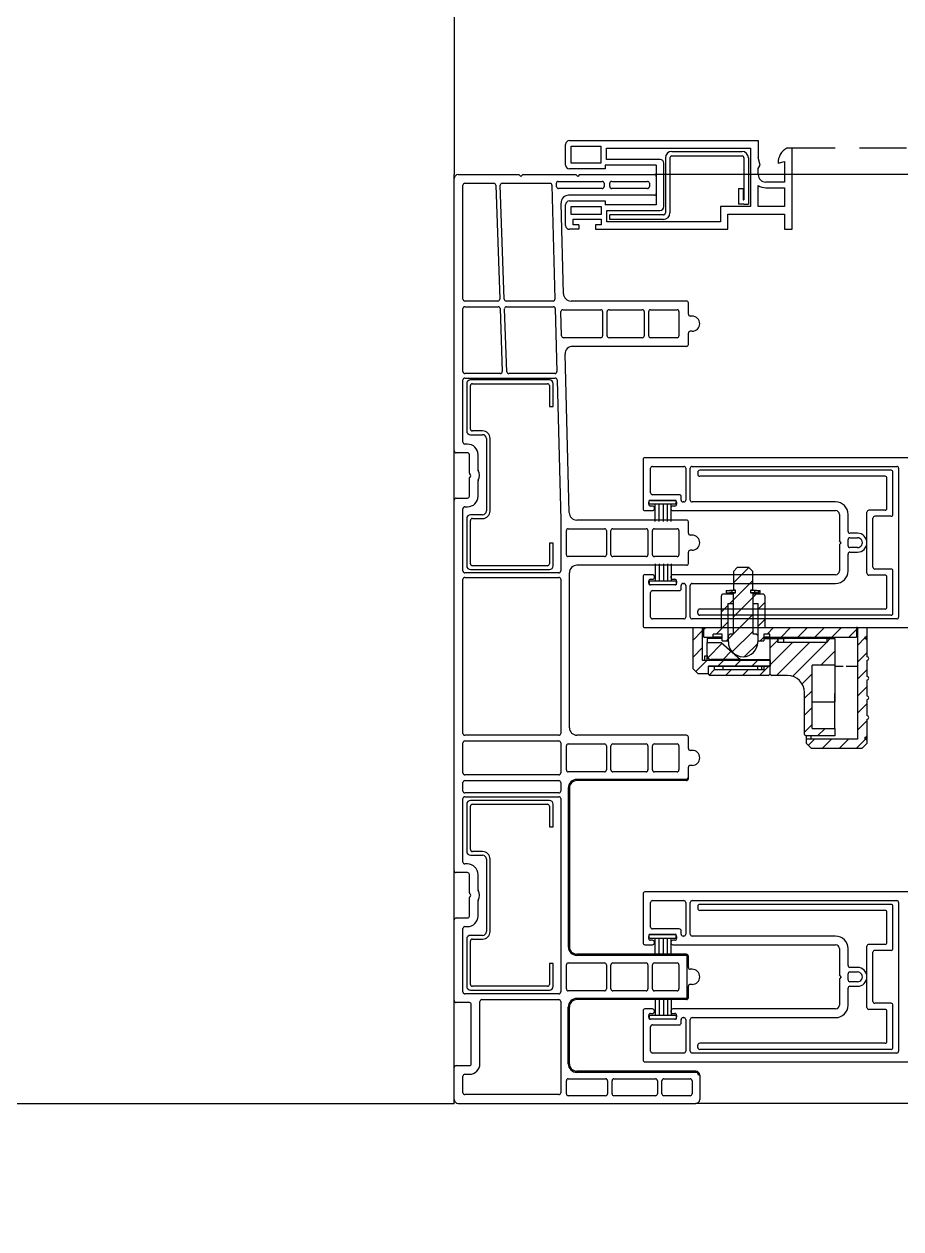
# Model space of a CAD drawing. Header units: millimetres. Extents: x 13515 to 183937, y -33900 to -660.
# Drawn here: x 118614.427 to 118618.062, y -19363.059 to -19358.065 of the extents above; entities that cross this region are included whole.
import ezdxf

# ---------------------------------------------------------------- set-up
doc = ezdxf.new("R2010")
doc.units = ezdxf.units.MM
doc.header["$LTSCALE"] = 100
doc.header["$MEASUREMENT"] = 0
doc.linetypes.add('HIDDEN2', pattern=[0.1875, 0.125, -0.0625])
doc.layers.get('0').update_dxf_attribs({"linetype": 'CONTINUOUS'})
for name, color, linetype in [('ELE9', 9, 'CONTINUOUS'), ('WIN', 4, 'CONTINUOUS'), ('WIN-G', 252, 'CONTINUOUS'), ('WIN2', 5, 'CONTINUOUS')]:
    doc.layers.add(name, color=color, linetype=linetype)

# ---------------------------------------------------------------- blocks, each defined once
blk = doc.blocks.new('A$C72B425C6')
at = {"layer": 'WIN-G'}
for p, q in [((250.92, 742.38), (250.92, 723.78)), ((252.12, 742.38), (252.12, 723.78))]:
    blk.add_line(p, q, dxfattribs=at)
at = {"layer": 'WIN-G', "linetype": 'HIDDEN2'}
blk.add_line((253, 396.85), (253, 710.5), dxfattribs=at)
at = {"layer": 'WIN-G'}
for centre, radius, start, end in [((250.42, 742.38), 1.7, 0, 90), ((250.42, 742.38), 0.5, 0, 90), ((250.42, 723.78), 0.5, 270, 0), ((250.42, 723.78), 1.7, 270, 0)]:
    blk.add_arc(centre, radius, start, end, dxfattribs=at)
at = {"layer": 'WIN2'}
for p, q in [((248.5, 770.5), (254, 770.5)), ((255, 769.5), (255, 719.5)), ((249, 769), (253.5, 769)), ((249, 761.2), (249, 769)), ((253.5, 769), (253.5, 761.2)), ((248.5, 746.5), (248.5, 760)), ((253.5, 761.2), (249, 761.2)), ((250, 759.7), (253, 759.7)), ((250, 745.5), (250, 759.7)), ((253, 759.7), (253, 721.5)), ((247.64, 719.5), (248.5, 719)), ((248.5, 719), (250.5, 719.5)), ((255, 719.5), (250.5, 719.5)), ((249, 714.2), (249.5, 712.5)), ((253, 710.5), (253, 711.9))]:
    blk.add_line(p, q, dxfattribs=at)
for centre, radius, start, end in [((254, 769.5), 1, 0, 90), ((249, 745.5), 1, 270, 0), ((249.24, 709.98), 4.22, 27.0056, 93.1979)]:
    blk.add_arc(centre, radius, start, end, dxfattribs=at)
at = {"ltscale": 1000}
blk.add_wipeout([(246, 0), (246, 800), (0, 800), (0, 0)], dxfattribs=at)
at = {"layer": 'WIN', "ltscale": 1000}
blk.add_line((0, 800), (246, 800), dxfattribs=at)
at = {"layer": 'WIN-G'}
for p, q in [((30, 795.7), (30, 774.8)), ((43.5, 796.7), (31, 796.7)), ((31, 775.3), (31, 795.2)), ((31.5, 795.7), (43, 795.7)), ((43.5, 795.2), (43.5, 792.5)), ((44.5, 792.5), (44.5, 795.7)), ((65.7, 795.7), (65.7, 792.5)), ((79.2, 796.7), (66.7, 796.7)), ((66.7, 792.5), (66.7, 795.2)), ((67.2, 795.7), (78.7, 795.7)), ((79.2, 795.2), (79.2, 775.3)), ((80.2, 774.8), (80.2, 795.7)), ((141.4, 795.7), (141.4, 774.8)), ((154.9, 796.7), (142.4, 796.7)), ((142.4, 775.3), (142.4, 795.2)), ((142.9, 795.7), (154.4, 795.7)), ((154.9, 795.2), (154.9, 792.5)), ((155.9, 792.5), (155.9, 795.7)), ((177.1, 795.7), (177.1, 792.5)), ((190.6, 796.7), (178.1, 796.7)), ((178.1, 792.5), (178.1, 795.2)), ((178.6, 795.7), (190.1, 795.7)), ((190.6, 795.2), (190.6, 775.3)), ((191.6, 774.8), (191.6, 795.7)), ((64.7, 791.5), (45.5, 791.5)), ((176.1, 791.5), (156.9, 791.5)), ((45.5, 790.5), (64.7, 790.5)), ((156.9, 790.5), (176.1, 790.5)), ((31, 773.8), (37, 773.8)), ((37, 774.8), (31.5, 774.8)), ((37, 773.8), (37, 774.8)), ((78.7, 774.8), (73.2, 774.8)), ((73.2, 774.8), (73.2, 773.8)), ((73.2, 773.8), (79.2, 773.8)), ((142.4, 773.8), (148.4, 773.8)), ((148.4, 774.8), (142.9, 774.8)), ((148.4, 773.8), (148.4, 774.8)), ((190.1, 774.8), (184.6, 774.8)), ((184.6, 774.8), (184.6, 773.8)), ((184.6, 773.8), (190.6, 773.8)), ((234.12, 744.58), (234.12, 758.78)), ((234.12, 758.78), (235.32, 758.78)), ((235.32, 744.58), (235.32, 758.78)), ((246, 53), (246, 747)), ((250.42, 744.08), (235.82, 744.08)), ((250.42, 742.88), (235.82, 742.88)), ((0, 64), (0, 736)), ((14.3, 684.3), (14.3, 735)), ((14.8, 735.5), (15.4, 735.5)), ((15.9, 685.9), (15.9, 735)), ((51.1, 685.9), (51.1, 735)), ((52.2, 735.5), (51.6, 735.5)), ((52.7, 684.3), (52.7, 735)), ((129.3, 684.3), (129.3, 735)), ((129.8, 735.5), (130.4, 735.5)), ((130.9, 685.9), (130.9, 735)), ((166.1, 685.9), (166.1, 735)), ((167.2, 735.5), (166.6, 735.5)), ((167.7, 684.3), (167.7, 735)), ((242.32, 724.68), (238.12, 724.68)), ((238.12, 723.28), (238.12, 724.68)), ((242.32, 724.68), (242.32, 723.48)), ((238.12, 723.28), (238.12, 722.08)), ((250.42, 722.08), (238.12, 722.08)), ((239.32, 723.48), (239.32, 723.28)), ((242.32, 723.48), (239.32, 723.48)), ((250.42, 723.28), (239.32, 723.28)), ((24.9, 685.9), (24.9, 690.2)), ((25.4, 690.7), (41.6, 690.7)), ((42.1, 685.9), (42.1, 690.2)), ((139.9, 685.9), (139.9, 690.2)), ((140.4, 690.7), (156.6, 690.7)), ((157.1, 685.9), (157.1, 690.2)), ((26.5, 684.3), (26.5, 688.6)), ((27, 689.1), (40, 689.1)), ((40.5, 684.3), (40.5, 688.6)), ((141.5, 684.3), (141.5, 688.6)), ((142, 689.1), (155, 689.1)), ((155.5, 684.3), (155.5, 688.6)), ((14.8, 683.8), (26, 683.8)), ((16.4, 685.4), (24.4, 685.4)), ((41, 683.8), (52.2, 683.8)), ((42.6, 685.4), (50.6, 685.4)), ((129.8, 683.8), (141, 683.8)), ((131.4, 685.4), (139.4, 685.4)), ((156, 683.8), (167.2, 683.8)), ((157.6, 685.4), (165.6, 685.4))]:
    blk.add_line(p, q, dxfattribs=at)
for centre, radius, start, end in [((31, 795.7), 1, 90, 180), ((31.5, 795.2), 0.5, 90, 180), ((43, 795.2), 0.5, 0, 90), ((43.5, 795.7), 1, 0, 90), ((66.7, 795.7), 1, 90, 180), ((67.2, 795.2), 0.5, 90, 180), ((78.7, 795.2), 0.5, 0, 90), ((79.2, 795.7), 1, 0, 90), ((142.4, 795.7), 1, 90, 180), ((142.9, 795.2), 0.5, 90, 180), ((154.4, 795.2), 0.5, 0, 90), ((154.9, 795.7), 1, 0, 90), ((178.1, 795.7), 1, 90, 180), ((178.6, 795.2), 0.5, 90, 180), ((190.1, 795.2), 0.5, 0, 90), ((190.6, 795.7), 1, 0, 90), ((45.5, 792.5), 2, 180, 270), ((45.5, 792.5), 1, 180, 270), ((64.7, 792.5), 2, 270, 0), ((64.7, 792.5), 1, 270, 0), ((156.9, 792.5), 2, 180, 270), ((156.9, 792.5), 1, 180, 270), ((176.1, 792.5), 2, 270, 0), ((176.1, 792.5), 1, 270, 0), ((31, 774.8), 1, 180, 270), ((31.5, 775.3), 0.5, 180, 270), ((78.7, 775.3), 0.5, 270, 0), ((79.2, 774.8), 1, 270, 0), ((142.4, 774.8), 1, 180, 270), ((142.9, 775.3), 0.5, 180, 270), ((190.1, 775.3), 0.5, 270, 0), ((190.6, 774.8), 1, 270, 0), ((235.82, 744.58), 1.7, 180, 270), ((235.82, 744.58), 0.5, 180, 270), ((14.8, 735), 0.5, 90, 180), ((15.4, 735), 0.5, 0, 90), ((51.6, 735), 0.5, 90, 180), ((52.2, 735), 0.5, 0, 90), ((129.8, 735), 0.5, 90, 180), ((130.4, 735), 0.5, 0, 90), ((166.6, 735), 0.5, 90, 180), ((167.2, 735), 0.5, 0, 90), ((25.4, 690.2), 0.5, 90, 180), ((41.6, 690.2), 0.5, 0, 90), ((140.4, 690.2), 0.5, 90, 180), ((156.6, 690.2), 0.5, 0, 90), ((27, 688.6), 0.5, 90, 180), ((40, 688.6), 0.5, 0, 90), ((142, 688.6), 0.5, 90, 180), ((155, 688.6), 0.5, 0, 90), ((14.8, 684.3), 0.5, 180, 270), ((16.4, 685.9), 0.5, 180, 270), ((24.4, 685.9), 0.5, 270, 0), ((26, 684.3), 0.5, 270, 0), ((41, 684.3), 0.5, 180, 270), ((42.6, 685.9), 0.5, 180, 270), ((50.6, 685.9), 0.5, 270, 0), ((52.2, 684.3), 0.5, 270, 0), ((129.8, 684.3), 0.5, 180, 270), ((131.4, 685.9), 0.5, 180, 270), ((139.4, 685.9), 0.5, 270, 0), ((141, 684.3), 0.5, 270, 0), ((156, 684.3), 0.5, 180, 270), ((157.6, 685.9), 0.5, 180, 270), ((165.6, 685.9), 0.5, 270, 0), ((167.2, 684.3), 0.5, 270, 0)]:
    blk.add_arc(centre, radius, start, end, dxfattribs=at)
at = {"layer": 'WIN2'}
for p, q in [((0, 799), (0, 736)), ((1, 800), (9.5, 800)), ((10, 799.5), (10, 796)), ((26.7, 796), (26.7, 799.5)), ((27.2, 800), (48.6, 800)), ((49.1, 799.5), (49.1, 796.5)), ((61.1, 796.5), (61.1, 799.5)), ((61.6, 800), (159.8, 800)), ((160.3, 799.5), (160.3, 796.5)), ((172.3, 796.5), (172.3, 799.5)), ((172.8, 800), (245, 800)), ((246, 799), (246, 782.86)), ((2.3, 772.3), (2.3, 797.2)), ((2.8, 797.7), (7.2, 797.7)), ((7.7, 797.2), (7.7, 796)), ((10.5, 795.5), (26.2, 795.5)), ((29, 772.3), (29, 797.2)), ((29.5, 797.7), (46.3, 797.7)), ((46.8, 797.2), (46.8, 796.5)), ((49.6, 796), (54.48, 796)), ((54.89, 795.71), (54.69, 795.91)), ((55.31, 795.71), (55.51, 795.91)), ((55.73, 796), (60.6, 796)), ((63.4, 796.5), (63.4, 797.2)), ((63.9, 797.7), (80.7, 797.7)), ((81.2, 797.2), (81.2, 772.3)), ((82.2, 772.3), (82.2, 797.2)), ((82.7, 797.7), (85, 797.7)), ((85.5, 797.2), (85.5, 772.3)), ((87, 772.3), (87, 797.2)), ((87.5, 797.7), (95.5, 797.7)), ((96, 797.2), (96, 772.3)), ((97.5, 772.3), (97.5, 797.2)), ((98, 797.7), (138.8, 797.7)), ((139.3, 797.2), (139.3, 772.3)), ((140.5, 772.3), (140.5, 797.2)), ((141, 797.7), (157.5, 797.7)), ((158, 797.2), (158, 796.5)), ((160.8, 796), (165.68, 796)), ((166.09, 795.71), (165.89, 795.91)), ((166.51, 795.71), (166.71, 795.91)), ((166.93, 796), (171.8, 796)), ((174.6, 796.5), (174.6, 797.2)), ((175.1, 797.7), (191.6, 797.7)), ((192.1, 797.2), (192.1, 773.27)), ((193.3, 787.77), (193.3, 797.2)), ((193.8, 797.7), (210.5, 797.7)), ((211, 797.2), (211, 788.36)), ((212.5, 788.44), (212.5, 797.2)), ((213, 797.7), (243.2, 797.7)), ((243.7, 797.2), (243.7, 789.5)), ((10.5, 793.2), (27, 793.2)), ((27.5, 792.7), (27.5, 772.3)), ((49.6, 793.7), (53.67, 793.7)), ((56.53, 793.7), (60.6, 793.7)), ((160.8, 793.7), (164.87, 793.7)), ((167.73, 793.7), (171.8, 793.7)), ((243.22, 789), (213.02, 787.95)), ((193.3, 773.33), (193.3, 785.57)), ((193.78, 786.07), (210.48, 786.66)), ((210.52, 787.86), (193.82, 787.27)), ((211, 786.16), (211, 773.77)), ((212.5, 773.83), (212.5, 786.24)), ((212.98, 786.74), (243.18, 787.8)), ((243.7, 787.3), (243.7, 774.62)), ((245.5, 782.36), (246, 782.86)), ((246, 781.86), (245.5, 782.36)), ((246, 781.86), (246, 767.8)), ((191.61, 772.77), (154.47, 771.8)), ((210.51, 773.27), (193.81, 772.83)), ((243.21, 774.12), (213.01, 773.33)), ((242.3, 760.8), (242.3, 772.41)), ((242.79, 772.91), (243.69, 772.94)), ((244.2, 772.44), (244.2, 760.8)), ((2, 759.9), (2, 769.8)), ((2.5, 770.3), (6, 770.3)), ((27, 771.8), (2.8, 771.8)), ((6.5, 769.8), (6.5, 759.9)), ((9.5, 769.5), (9.5, 769.5)), ((9.5, 769.5), (9.5, 769.5)), ((10.5, 769.8), (25.5, 769.8)), ((10.5, 769.8), (25.5, 769.8)), ((10.5, 769.5), (25.5, 769.5)), ((80.7, 771.8), (29.5, 771.8)), ((29.8, 760.2), (29.8, 769.8)), ((30.3, 770.3), (36.7, 770.3)), ((37.2, 769.8), (37.2, 760.2)), ((83.5, 769.8), (41.5, 769.8)), ((83.5, 769.8), (41.5, 769.8)), ((83.5, 769.5), (41.5, 769.5)), ((85, 771.8), (82.7, 771.8)), ((95.5, 771.8), (87.5, 771.8)), ((87.8, 760.2), (87.8, 769.8)), ((88.3, 770.3), (94.7, 770.3)), ((95.2, 769.8), (95.2, 760.2)), ((138.8, 771.8), (98, 771.8)), ((99.5, 769.5), (140.5, 769.5)), ((154.47, 771.8), (141, 771.8)), ((144.8, 760.2), (144.8, 769.8)), ((145.3, 770.3), (151.7, 770.3)), ((152.2, 769.8), (152.2, 760.2)), ((156.45, 769.55), (198.45, 770.65)), ((202.8, 761.2), (202.8, 771.08)), ((203.29, 771.58), (209.69, 771.75)), ((210.2, 771.25), (210.2, 761.2)), ((212.5, 738.5), (212.5, 769.07)), ((214.45, 771.07), (238.45, 771.7)), ((231.5, 767), (231.5, 769.5)), ((232.5, 770.5), (238, 770.5)), ((239, 769.5), (239, 760)), ((240.5, 747), (240.5, 769.7)), ((247.5, 760), (247.5, 769.5)), ((8.2, 736), (8.2, 767.5)), ((8.2, 736), (8.2, 767.5)), ((8.5, 736), (8.5, 767.5)), ((27.5, 738.5), (27.5, 767.5)), ((27.8, 738.5), (27.8, 767.5)), ((27.8, 738.5), (27.8, 767.5)), ((39.2, 738.5), (39.2, 767.5)), ((39.2, 738.5), (39.2, 767.5)), ((39.5, 738.5), (39.5, 767.5)), ((85.5, 738.5), (85.5, 767.5)), ((85.8, 738.5), (85.8, 767.5)), ((85.8, 738.5), (85.8, 767.5)), ((97.5, 738.5), (97.5, 767.5)), ((142.5, 738.5), (142.5, 767.5)), ((154.5, 738.5), (154.5, 767.55)), ((200.5, 738.5), (200.5, 768.65)), ((232.7, 767), (231.5, 767)), ((232.7, 768.5), (234.2, 768.5)), ((232.7, 767), (232.7, 768.5)), ((234.2, 768.5), (234.2, 761.1)), ((235.4, 769), (237.5, 769)), ((235.4, 761.1), (235.4, 769)), ((237.5, 769), (237.5, 761.1)), ((245.5, 767.3), (246, 767.8)), ((246, 766.8), (245.5, 767.3)), ((246, 766.8), (246, 747)), ((36.7, 759.7), (30.3, 759.7)), ((94.7, 759.7), (88.3, 759.7)), ((151.7, 759.7), (145.3, 759.7)), ((209.7, 760.7), (203.3, 760.7)), ((203.3, 759.5), (209.7, 759.5)), ((231.5, 762.6), (231.5, 727.5)), ((232.7, 762.6), (231.5, 762.6)), ((232.7, 761.1), (232.7, 762.6)), ((234.2, 761.1), (232.7, 761.1)), ((233.5, 729.5), (233.5, 759.6)), ((233.5, 759.6), (236.5, 759.6)), ((237.5, 761.1), (235.4, 761.1)), ((236.5, 759.6), (236.5, 745.5)), ((239, 760), (238, 760)), ((238, 746.5), (238, 760)), ((243.7, 760.3), (242.8, 760.3)), ((248.5, 760), (247.5, 760)), ((2, 746.7), (2, 757.7)), ((6, 759.4), (2.5, 759.4)), ((2.5, 758.2), (6, 758.2)), ((6.5, 757.7), (6.5, 746.7)), ((29.8, 749.2), (29.8, 758)), ((30.3, 758.5), (36.7, 758.5)), ((37.2, 758), (37.2, 749.2)), ((87.8, 749.2), (87.8, 758)), ((88.3, 758.5), (94.7, 758.5)), ((95.2, 758), (95.2, 749.2)), ((144.8, 749.2), (144.8, 758)), ((145.3, 758.5), (151.7, 758.5)), ((152.2, 758), (152.2, 749.2)), ((202.8, 750.2), (202.8, 759)), ((210.2, 759), (210.2, 750.2)), ((242.3, 748.8), (242.3, 758.3)), ((242.8, 758.8), (243.7, 758.8)), ((244.2, 758.3), (244.2, 748.8)), ((24.5, 750), (11.5, 750)), ((55.5, 750), (42.5, 750)), ((139.5, 750), (126.5, 750)), ((170.5, 750), (157.5, 750)), ((11, 749.5), (11, 661.6)), ((13.3, 739.2), (13.3, 747.5)), ((13.8, 748), (20.3, 748)), ((20.8, 747.5), (20.8, 740.4)), ((23.3, 748.35), (22.3, 748.35)), ((22.3, 741.25), (22.3, 748.35)), ((22.3, 741.6), (22.3, 748)), ((22.8, 748.5), (23.3, 748.5)), ((23.3, 741.25), (23.3, 748.35)), ((27.9, 746.81), (23.3, 746.81)), ((23.8, 748), (23.8, 747.5)), ((24.3, 747), (24.5, 747)), ((25, 747.5), (25, 749.5)), ((29.8, 741), (29.8, 747)), ((36.7, 748.7), (30.3, 748.7)), ((30.3, 747.5), (36.7, 747.5)), ((37.2, 747), (37.2, 741)), ((39.1, 746.81), (43.7, 746.81)), ((42, 749.5), (42, 747.5)), ((42.5, 747), (42.7, 747)), ((43.2, 747.5), (43.2, 748)), ((43.7, 748.5), (44.2, 748.5)), ((43.7, 748.35), (44.7, 748.35)), ((43.7, 741.25), (43.7, 748.35)), ((44.7, 741.25), (44.7, 748.35)), ((44.7, 748), (44.7, 741.6)), ((46.2, 740.4), (46.2, 747.5)), ((46.7, 748), (53.2, 748)), ((53.7, 747.5), (53.7, 739.2)), ((56, 675.5), (56, 749.5)), ((87.8, 741), (87.8, 747)), ((94.7, 748.7), (88.3, 748.7)), ((88.3, 747.5), (94.7, 747.5)), ((95.2, 747), (95.2, 741)), ((126, 749.5), (126, 661.6)), ((128.3, 739.2), (128.3, 747.5)), ((128.8, 748), (135.3, 748)), ((135.8, 747.5), (135.8, 740.4)), ((138.3, 748.35), (137.3, 748.35)), ((137.3, 741.25), (137.3, 748.35)), ((137.3, 741.6), (137.3, 748)), ((137.8, 748.5), (138.3, 748.5)), ((138.3, 741.25), (138.3, 748.35)), ((142.9, 746.81), (138.3, 746.81)), ((138.8, 748), (138.8, 747.5)), ((139.3, 747), (139.5, 747)), ((140, 747.5), (140, 749.5)), ((144.8, 741), (144.8, 747)), ((151.7, 748.7), (145.3, 748.7)), ((145.3, 747.5), (151.7, 747.5)), ((152.2, 747), (152.2, 741)), ((154.1, 746.81), (158.7, 746.81)), ((157, 749.5), (157, 747.5)), ((157.5, 747), (157.7, 747)), ((158.2, 747.5), (158.2, 748)), ((158.7, 748.5), (159.2, 748.5)), ((158.7, 748.35), (159.7, 748.35)), ((158.7, 741.25), (158.7, 748.35)), ((159.7, 741.25), (159.7, 748.35)), ((159.7, 748), (159.7, 741.6)), ((161.2, 740.4), (161.2, 747.5)), ((161.7, 748), (168.2, 748)), ((168.7, 747.5), (168.7, 739.2)), ((171, 675.5), (171, 749.5)), ((202.8, 741), (202.8, 748)), ((209.7, 749.7), (203.3, 749.7)), ((203.3, 748.5), (209.7, 748.5)), ((210.2, 748), (210.2, 741)), ((243.7, 748.3), (242.8, 748.3)), ((2, 737.5), (2, 744.5)), ((6, 746.2), (2.5, 746.2)), ((2.5, 745), (6, 745)), ((6.5, 744.5), (6.5, 737.5)), ((27.9, 745.71), (23.3, 745.71)), ((27.9, 744.61), (23.3, 744.61)), ((39.1, 745.71), (43.7, 745.71)), ((39.1, 744.61), (43.7, 744.61)), ((142.9, 745.71), (138.3, 745.71)), ((142.9, 744.61), (138.3, 744.61)), ((154.1, 745.71), (158.7, 745.71)), ((154.1, 744.61), (158.7, 744.61)), ((237.5, 744.5), (249, 744.5)), ((248.5, 746.5), (238, 746.5)), ((245.5, 746.5), (241, 746.5)), ((23.3, 741.25), (22.3, 741.25)), ((23.3, 741.1), (22.8, 741.1)), ((27.9, 743.51), (23.3, 743.51)), ((27.9, 742.51), (23.3, 742.51)), ((23.8, 742.1), (23.8, 741.6)), ((24.5, 742.6), (24.3, 742.6)), ((25, 699), (25, 742.1)), ((36.7, 740.5), (30.3, 740.5)), ((39.1, 743.51), (43.7, 743.51)), ((39.1, 742.51), (43.7, 742.51)), ((42, 742.1), (42, 699)), ((42.7, 742.6), (42.5, 742.6)), ((43.2, 741.6), (43.2, 742.1)), ((43.7, 741.25), (44.7, 741.25)), ((44.2, 741.1), (43.7, 741.1)), ((94.7, 740.5), (88.3, 740.5)), ((138.3, 741.25), (137.3, 741.25)), ((138.3, 741.1), (137.8, 741.1)), ((142.9, 743.51), (138.3, 743.51)), ((142.9, 742.51), (138.3, 742.51)), ((138.8, 742.1), (138.8, 741.6)), ((139.5, 742.6), (139.3, 742.6)), ((140, 699), (140, 742.1)), ((151.7, 740.5), (145.3, 740.5)), ((154.1, 743.51), (158.7, 743.51)), ((154.1, 742.51), (158.7, 742.51)), ((157, 742.1), (157, 699)), ((157.7, 742.6), (157.5, 742.6)), ((158.2, 741.6), (158.2, 742.1)), ((158.7, 741.25), (159.7, 741.25)), ((159.2, 741.1), (158.7, 741.1)), ((209.7, 740.5), (203.3, 740.5)), ((22.2, 738.7), (13.8, 738.7)), ((13.8, 737.5), (22.2, 737.5)), ((21.3, 739.9), (22.2, 739.9)), ((22.7, 739.4), (22.7, 739.2)), ((28, 738.3), (39, 738.3)), ((28, 738.3), (39, 738.3)), ((28, 738), (31, 738)), ((31.5, 737), (31.5, 737.5)), ((35.5, 737), (35.5, 737.5)), ((36, 738), (39, 738)), ((44.3, 739.2), (44.3, 739.4)), ((44.8, 739.9), (45.7, 739.9)), ((53.2, 738.7), (44.8, 738.7)), ((44.8, 737.5), (53.2, 737.5)), ((86, 738), (86, 738.3)), ((86, 738), (86, 738.3)), ((86, 738), (89, 738)), ((89.5, 737), (89.5, 737.5)), ((93.5, 737), (93.5, 737.5)), ((94, 738), (97, 738)), ((137.2, 738.7), (128.8, 738.7)), ((128.8, 737.5), (137.2, 737.5)), ((136.3, 739.9), (137.2, 739.9)), ((137.7, 739.4), (137.7, 739.2)), ((143, 738), (146, 738)), ((146.5, 737), (146.5, 737.5)), ((150.5, 737), (150.5, 737.5)), ((151, 738), (154, 738)), ((159.3, 739.2), (159.3, 739.4)), ((159.8, 739.9), (160.7, 739.9)), ((168.2, 738.7), (159.8, 738.7)), ((159.8, 737.5), (168.2, 737.5)), ((201, 738), (204, 738)), ((204.5, 737), (204.5, 737.5)), ((208.5, 737), (208.5, 737.5)), ((209, 738), (212, 738)), ((7.5, 735), (1, 735)), ((6, 737), (2.5, 737)), ((7.5, 735), (7.5, 735.3)), ((7.5, 735), (7.5, 735.3)), ((13.3, 682.8), (13.3, 737)), ((22.7, 737), (22.7, 699)), ((44.3, 699), (44.3, 737)), ((53.7, 737), (53.7, 682.8)), ((115.1, 736.72), (113.8, 735.42)), ((113.8, 732.72), (113.8, 735.42)), ((117.3, 733.14), (114.41, 736.03)), ((115.1, 736.72), (126, 736.72)), ((117.3, 734.22), (126, 734.22)), ((117.3, 716.32), (117.3, 734.22)), ((120.71, 734.22), (118.21, 736.72)), ((125.2, 734.22), (122.7, 736.72)), ((126, 736.72), (126, 734.22)), ((128.3, 682.8), (128.3, 737)), ((137.7, 737), (137.7, 699)), ((159.3, 699), (159.3, 737)), ((168.7, 737), (168.7, 682.8)), ((113.7, 732.62), (113.3, 732.22)), ((113.3, 716.82), (113.3, 732.22)), ((114.83, 731.12), (113.52, 732.43)), ((113.7, 732.62), (115.8, 732.62)), ((115.8, 732.72), (113.8, 732.72)), ((114.8, 717.92), (114.8, 731.12)), ((115.8, 731.12), (114.8, 731.12)), ((115.8, 732.72), (115.8, 716.32)), ((115.8, 731.12), (115.8, 732.62)), ((115.8, 716.42), (115.8, 732.62)), ((115.8, 731.12), (115.8, 730.22)), ((117.3, 733.62), (118.5, 733.62)), ((118.5, 733.12), (117.3, 733.12)), ((117.6, 731.12), (117.3, 731.12)), ((117.6, 724.22), (117.6, 732.02)), ((121.85, 729.04), (118.04, 732.85)), ((118.5, 733.62), (118.5, 733.12)), ((118.5, 733.12), (118.5, 733.02)), ((118.6, 733.02), (122.1, 733.02)), ((122.1, 733.02), (122.1, 729.32)), ((123.1, 733.02), (122.1, 733.02)), ((123.1, 729.1), (123.1, 733.02)), ((123.1, 729), (123.1, 733)), ((123.5, 733.9), (123.5, 731.4)), ((123.5, 733.9), (126, 733.9)), ((123.51, 731.4), (123.5, 731.41)), ((123.5, 731.4), (124.3, 731.4)), ((123.5, 729), (123.5, 731.4)), ((124.3, 729), (124.3, 731.4)), ((126, 733.4), (125.5, 733.9)), ((126, 733.9), (126, 729.25)), ((114.8, 726.66), (113.3, 728.16)), ((114.8, 728.82), (115.8, 728.82)), ((117.3, 728.65), (115.8, 730.15)), ((122.1, 729.32), (117.6, 724.22)), ((119.75, 726.65), (117.6, 728.8)), ((122.5, 729), (122.5, 727.5)), ((122.5, 729), (124.3, 729)), ((122.92, 727.5), (122.5, 727.92)), ((127.41, 727.5), (124.3, 730.61)), ((126, 729.25), (134.4, 729.25)), ((131.9, 727.5), (130.15, 729.25)), ((134.9, 726.15), (134.9, 728.75)), ((135.85, 727.98), (135.25, 727.98)), ((135.25, 727.98), (135.25, 726.49)), ((135.85, 727.98), (135.85, 726.49)), ((237.5, 729.5), (233.5, 729.5)), ((237.5, 721.5), (237.5, 729.5)), ((117.3, 724.16), (115.8, 725.66)), ((124.98, 720.95), (119.56, 726.37)), ((122.2, 727.4), (123.9, 727.4)), ((132.4, 727.5), (122.5, 727.5)), ((129.47, 720.95), (123.02, 727.4)), ((124.4, 726.9), (123.9, 727.4)), ((124.4, 726.9), (124.4, 726.05)), ((124.4, 726.05), (135.2, 726.05)), ((133.96, 720.95), (128.86, 726.05)), ((132.4, 727.5), (132.4, 726.15)), ((133.25, 726.15), (132.4, 727)), ((134.9, 726.15), (132.4, 726.15)), ((138.45, 720.95), (133.35, 726.05)), ((135.2, 726.05), (135.2, 725.5)), ((135.2, 725.5), (135.9, 725.5)), ((135.25, 727.02), (135.25, 727.03)), ((135.25, 725.5), (135.25, 727.02)), ((135.85, 726.49), (135.25, 726.49)), ((135.85, 727.02), (135.85, 727.03)), ((135.85, 725.5), (135.85, 727.02)), ((135.9, 725.5), (135.9, 726.05)), ((140.9, 726.05), (135.9, 726.05)), ((141.9, 721.99), (137.84, 726.05)), ((141.9, 725.05), (140.9, 726.05)), ((141.9, 721.95), (141.9, 725.05)), ((231.5, 727.5), (235.5, 727.5)), ((235.5, 727.5), (235.5, 712.5)), ((114.8, 722.17), (113.3, 723.67)), ((117.64, 724.27), (117.6, 724.31)), ((117.6, 724.22), (117.6, 716.32)), ((121.82, 719.62), (118.32, 723.12)), ((135.9, 721.5), (135.2, 721.5)), ((135.2, 721.5), (135.2, 720.95)), ((135.25, 719.98), (135.25, 721.5)), ((135.85, 719.98), (135.85, 721.5)), ((135.9, 720.95), (135.9, 721.5)), ((140.9, 720.95), (141.9, 721.95)), ((253, 721.5), (237.5, 721.5)), ((115.8, 716.68), (113.3, 719.18)), ((114.8, 719.62), (115.8, 719.62)), ((115.8, 718.62), (114.8, 718.62)), ((117.3, 719.67), (115.8, 721.17)), ((123.9, 719.6), (122.2, 719.6)), ((122.5, 719.6), (122.5, 719.5)), ((122.5, 719.5), (122.5, 718)), ((122.5, 719.5), (132.4, 719.5)), ((123.44, 718), (122.5, 718.94)), ((124.3, 718), (122.5, 718)), ((123.1, 716.32), (123.1, 718.02)), ((123.1, 718.02), (123.1, 716.32)), ((123.5, 716.45), (123.5, 718)), ((123.9, 719.6), (124.4, 720.1)), ((124.3, 716.45), (124.3, 718)), ((135.2, 720.95), (124.4, 720.95)), ((124.4, 720.95), (124.4, 720.1)), ((128.18, 717.75), (126.43, 719.5)), ((132.67, 717.75), (130.92, 719.5)), ((132.4, 720.85), (132.4, 719.5)), ((132.4, 720.85), (134.9, 720.85)), ((134.9, 720.01), (134.06, 720.85)), ((134.9, 718.25), (134.9, 720.85)), ((135.25, 720.51), (135.25, 719.02)), ((135.85, 720.51), (135.25, 720.51)), ((135.25, 719.97), (135.25, 719.98)), ((135.85, 719.06), (135.25, 719.66)), ((135.25, 719.02), (135.85, 719.02)), ((135.85, 720.51), (135.85, 719.02)), ((135.85, 719.97), (135.85, 719.98)), ((135.9, 720.95), (140.9, 720.95)), ((237.5, 712.5), (237.5, 719.5)), ((237.5, 719.5), (243.13, 719.5)), ((246, 719.5), (247.64, 719.5)), ((113.3, 716.82), (113.7, 716.42)), ((113.7, 716.32), (113.3, 715.92)), ((113.3, 711.72), (113.3, 715.92)), ((115.8, 716.42), (113.7, 716.42)), ((113.7, 716.32), (123.1, 716.32)), ((114.8, 717.92), (115.8, 717.92)), ((115.8, 716.42), (115.8, 717.92)), ((116.16, 716.32), (115.8, 716.68)), ((117.3, 716.32), (115.8, 716.32)), ((122.1, 710.38), (116.16, 716.32)), ((122.65, 714.32), (120.65, 716.32)), ((123.1, 714.32), (123.1, 716.85)), ((123.1, 716.32), (123.1, 714.32)), ((123.5, 716.45), (123.5, 693.5)), ((123.5, 716.45), (124.3, 716.45)), ((126, 715.44), (124.3, 717.14)), ((134.4, 717.75), (126, 717.75)), ((126, 717.75), (126, 693.5)), ((242.5, 717.5), (242.5, 712.5)), ((244, 712.5), (244, 717.5)), ((122.1, 705.89), (113.3, 714.69)), ((122.1, 714.32), (123.1, 714.32)), ((123.1, 714.32), (122.1, 714.32)), ((122.1, 701.22), (122.1, 714.32)), ((123.1, 712.82), (122.1, 712.82)), ((123.1, 714.32), (123.1, 712.82)), ((123.1, 701.22), (123.1, 712.82)), ((126, 710.95), (123.5, 713.45)), ((235.5, 712.5), (231.5, 712.5)), ((231.5, 712.5), (231.5, 710.5)), ((242.5, 712.5), (237.5, 712.5)), ((249.5, 712.5), (244, 712.5)), ((122.1, 701.4), (113.1, 710.4)), ((126, 706.46), (123.5, 708.96)), ((231.5, 710.5), (253, 710.5)), ((95.3, 706.72), (94, 705.42)), ((94, 692.02), (94, 705.42)), ((96.5, 704.55), (94.82, 706.23)), ((95.3, 706.72), (96.5, 706.72)), ((96.5, 693.22), (96.5, 706.72)), ((96.5, 706.72), (97.3, 706.72)), ((97.3, 705.52), (96.5, 705.52)), ((97.7, 707.22), (97.3, 706.82)), ((97.3, 699.22), (97.3, 706.82)), ((97.7, 707.22), (108.8, 707.22)), ((100.32, 705.22), (98.32, 707.22)), ((104.81, 705.22), (102.81, 707.22)), ((109.3, 705.22), (107.3, 707.22)), ((113.79, 705.22), (111.14, 707.87)), ((96.5, 700.06), (94, 702.56)), ((99.3, 701.75), (97.3, 703.75)), ((99.3, 705.22), (116.1, 705.22)), ((99.3, 705.22), (99.3, 699.22)), ((116.1, 699.22), (116.1, 705.22)), ((119.79, 699.22), (116.1, 702.91)), ((126, 701.97), (123.5, 704.47)), ((97.34, 699.22), (97.3, 699.26)), ((99.3, 699.22), (97.3, 699.22)), ((99.3, 699.22), (108.52, 699.22)), ((116.1, 699.22), (106.35, 699.22)), ((115.8, 699.22), (115.8, 697)), ((123.1, 699.22), (116.1, 699.22)), ((122.1, 701.22), (123.1, 701.22)), ((123.1, 700.4), (122.28, 701.22)), ((123.1, 701.22), (123.1, 699.22)), ((126, 697.48), (123.5, 699.98)), ((33, 698), (26, 698)), ((26, 695.7), (30.5, 695.7)), ((32.7, 695.7), (34.3, 695.7)), ((33.5, 697.5), (33, 698)), ((33.5, 697.5), (34, 698)), ((41, 698), (34, 698)), ((36.5, 695.7), (41, 695.7)), ((96.5, 695.57), (94, 698.07)), ((115.8, 696.19), (115.8, 693.22)), ((148, 698), (141, 698)), ((141, 695.7), (145.5, 695.7)), ((147.7, 695.7), (149.3, 695.7)), ((148.5, 697.5), (148, 698)), ((148.5, 697.5), (149, 698)), ((156, 698), (149, 698)), ((151.5, 695.7), (156, 695.7)), ((31, 695.2), (31, 693.2)), ((32.2, 693.2), (32.2, 695.2)), ((34.8, 695.2), (34.8, 693.2)), ((36, 693.2), (36, 695.2)), ((96.5, 691.08), (94, 693.58)), ((126, 693.22), (96.5, 693.22)), ((101.35, 690.72), (98.85, 693.22)), ((105.84, 690.72), (103.34, 693.22)), ((110.33, 690.72), (107.83, 693.22)), ((114.82, 690.72), (112.32, 693.22)), ((119.31, 690.72), (116.81, 693.22)), ((123.3, 691.22), (121.3, 693.22)), ((125.49, 693.5), (123.5, 695.49)), ((126, 693.5), (123.5, 693.5)), ((126, 693.01), (125.79, 693.22)), ((126, 693.2), (126, 693.5)), ((126, 693.22), (126, 690.72)), ((146, 695.2), (146, 693.2)), ((147.2, 693.2), (147.2, 695.2)), ((149.8, 695.2), (149.8, 693.2)), ((151, 693.2), (151, 695.2)), ((94, 692.02), (95.3, 690.72)), ((96.2, 690.72), (95.3, 690.72)), ((97.3, 690.72), (96.2, 690.72)), ((97, 691.22), (96.5, 691.22)), ((96.5, 691.22), (96.5, 691.02)), ((96.5, 691.02), (97, 691.02)), ((97, 691.22), (97, 691.02)), ((101.7, 690.72), (97.3, 690.72)), ((106.9, 690.72), (102.7, 690.72)), ((112.1, 690.72), (107.9, 690.72)), ((117.3, 690.72), (113.1, 690.72)), ((122.7, 690.72), (118.3, 690.72)), ((123.8, 690.72), (122.7, 690.72)), ((123.5, 691.22), (123, 691.22)), ((123, 691.02), (123, 691.22)), ((123, 691.02), (123.5, 691.02)), ((123.5, 691.02), (123.5, 691.22)), ((123.8, 690.72), (123.5, 691.02)), ((126, 690.72), (123.8, 690.72)), ((53.2, 682.3), (13.8, 682.3)), ((168.2, 682.3), (128.8, 682.3))]:
    blk.add_line(p, q, dxfattribs=at)
for centre, radius, start, end in [((1, 799), 1, 90, 180), ((9.5, 799.5), 0.5, 0, 90), ((27.2, 799.5), 0.5, 90, 180), ((48.6, 799.5), 0.5, 0, 90), ((61.6, 799.5), 0.5, 90, 180), ((159.8, 799.5), 0.5, 0, 90), ((172.8, 799.5), 0.5, 90, 180), ((245, 799), 1, 0, 90), ((2.8, 797.2), 0.5, 90, 180), ((7.2, 797.2), 0.5, 0, 90), ((10.5, 796), 2.8, 180, 270), ((10.5, 796), 0.5, 180, 270), ((26.2, 796), 0.5, 270, 0), ((29.5, 797.2), 0.5, 90, 180), ((46.3, 797.2), 0.5, 0, 90), ((49.6, 796.5), 2.8, 180, 270), ((49.6, 796.5), 0.5, 180, 270), ((54.48, 795.7), 0.3, 45, 90), ((55.1, 795.92), 0.3, 225, 315), ((55.73, 795.7), 0.3, 90, 135), ((60.6, 796.5), 0.5, 270, 0), ((60.6, 796.5), 2.8, 270, 0), ((63.9, 797.2), 0.5, 90, 180), ((80.7, 797.2), 0.5, 0, 90), ((82.7, 797.2), 0.5, 90, 180), ((85, 797.2), 0.5, 0, 90), ((87.5, 797.2), 0.5, 90, 180), ((95.5, 797.2), 0.5, 0, 90), ((98, 797.2), 0.5, 90, 180), ((138.8, 797.2), 0.5, 0, 90), ((141, 797.2), 0.5, 90, 180), ((157.5, 797.2), 0.5, 0, 90), ((160.8, 796.5), 2.8, 180, 270), ((160.8, 796.5), 0.5, 180, 270), ((165.68, 795.7), 0.3, 45, 90), ((166.3, 795.92), 0.3, 225, 315), ((166.93, 795.7), 0.3, 90, 135), ((171.8, 796.5), 0.5, 270, 0), ((171.8, 796.5), 2.8, 270, 0), ((175.1, 797.2), 0.5, 90, 180), ((191.6, 797.2), 0.5, 0, 90), ((193.8, 797.2), 0.5, 90, 180), ((210.5, 797.2), 0.5, 0, 90), ((213, 797.2), 0.5, 90, 180), ((243.2, 797.2), 0.5, 0, 90), ((27, 792.7), 0.5, 0, 90), ((53.67, 793.4), 0.3, 60.5093, 90), ((55.1, 795.92), 2.6, 240.5093, 299.4907), ((56.53, 793.4), 0.3, 90, 119.4907), ((164.87, 793.4), 0.3, 60.5093, 90), ((166.3, 795.92), 2.6, 240.5093, 299.4907), ((167.73, 793.4), 0.3, 90, 119.4907), ((210.5, 788.36), 0.5, 272, 0), ((213, 788.44), 0.5, 180, 272), ((243.2, 789.5), 0.5, 272, 0), ((193.8, 787.77), 0.5, 180, 272), ((193.8, 785.57), 0.5, 92, 180), ((210.5, 786.16), 0.5, 0, 92), ((213, 786.24), 0.5, 92, 180), ((243.2, 787.3), 0.5, 0, 92), ((2.8, 772.3), 0.5, 180, 270), ((27, 772.3), 0.5, 270, 0), ((29.5, 772.3), 0.5, 180, 270), ((80.7, 772.3), 0.5, 270, 0), ((82.7, 772.3), 0.5, 180, 270), ((85, 772.3), 0.5, 270, 0), ((87.5, 772.3), 0.5, 180, 270), ((95.5, 772.3), 0.5, 270, 0), ((98, 772.3), 0.5, 180, 270), ((138.8, 772.3), 0.5, 270, 0), ((141, 772.3), 0.5, 180, 270), ((191.6, 773.27), 0.5, 271.5, 0), ((193.8, 773.33), 0.5, 180, 271.5), ((210.5, 773.77), 0.5, 271.5, 0), ((213, 773.83), 0.5, 180, 271.5), ((242.8, 772.41), 0.5, 91.5, 180), ((243.2, 774.62), 0.5, 271.5, 0), ((243.7, 772.44), 0.5, 0, 91.5), ((2.5, 769.8), 0.5, 90, 180), ((6, 769.8), 0.5, 0, 90), ((10.5, 767.5), 2.3, 90, 180), ((10.5, 767.5), 2.3, 90, 180), ((10.5, 767.5), 2, 90, 180), ((25.5, 767.5), 2.3, 0, 90), ((25.5, 767.5), 2.3, 0, 90), ((25.5, 767.5), 2, 0, 90), ((30.3, 769.8), 0.5, 90, 180), ((36.7, 769.8), 0.5, 0, 90), ((41.5, 767.5), 2.3, 90, 180), ((41.5, 767.5), 2.3, 90, 180), ((41.5, 767.5), 2, 90, 180), ((83.5, 767.5), 2.3, 0, 90), ((83.5, 767.5), 2.3, 0, 90), ((83.5, 767.5), 2, 0, 90), ((88.3, 769.8), 0.5, 90, 180), ((94.7, 769.8), 0.5, 0, 90), ((99.5, 767.5), 2, 90, 180), ((140.5, 767.5), 2, 0, 90), ((145.3, 769.8), 0.5, 90, 180), ((151.7, 769.8), 0.5, 0, 90), ((156.5, 767.55), 2, 91.5, 180), ((198.5, 768.65), 2, 0, 91.5), ((203.3, 771.08), 0.5, 91.5, 180), ((209.7, 771.25), 0.5, 0, 91.5), ((214.5, 769.07), 2, 91.5, 180), ((232.5, 769.5), 1, 90, 180), ((238, 769.5), 1, 0, 90), ((238.5, 769.7), 2, 0, 91.5), ((248.5, 769.5), 1, 90, 180), ((2.5, 759.9), 0.5, 180, 270), ((6, 759.9), 0.5, 270, 0), ((30.3, 760.2), 0.5, 180, 270), ((36.7, 760.2), 0.5, 270, 0), ((88.3, 760.2), 0.5, 180, 270), ((94.7, 760.2), 0.5, 270, 0), ((145.3, 760.2), 0.5, 180, 270), ((151.7, 760.2), 0.5, 270, 0), ((203.3, 761.2), 0.5, 180, 270), ((203.3, 759), 0.5, 90, 180), ((209.7, 761.2), 0.5, 270, 0), ((209.7, 759), 0.5, 0, 90), ((242.8, 760.8), 0.5, 180, 270), ((243.7, 760.8), 0.5, 270, 0), ((2.5, 757.7), 0.5, 90, 180), ((6, 757.7), 0.5, 0, 90), ((30.3, 758), 0.5, 90, 180), ((36.7, 758), 0.5, 0, 90), ((88.3, 758), 0.5, 90, 180), ((94.7, 758), 0.5, 0, 90), ((145.3, 758), 0.5, 90, 180), ((151.7, 758), 0.5, 0, 90), ((242.8, 758.3), 0.5, 90, 180), ((243.7, 758.3), 0.5, 0, 90), ((11.5, 749.5), 0.5, 90, 180), ((24.5, 749.5), 0.5, 0, 90), ((42.5, 749.5), 0.5, 90, 180), ((55.5, 749.5), 0.5, 0, 90), ((126.5, 749.5), 0.5, 90, 180), ((139.5, 749.5), 0.5, 0, 90), ((157.5, 749.5), 0.5, 90, 180), ((170.5, 749.5), 0.5, 0, 90), ((203.3, 750.2), 0.5, 180, 270), ((209.7, 750.2), 0.5, 270, 0), ((13.8, 747.5), 0.5, 90, 180), ((20.3, 747.5), 0.5, 0, 90), ((22.8, 748), 0.5, 90, 180), ((23.3, 748), 0.5, 0, 90), ((24.3, 747.5), 0.5, 180, 270), ((24.5, 747.5), 0.5, 270, 0), ((30.3, 749.2), 0.5, 180, 270), ((30.3, 747), 0.5, 90, 180), ((36.7, 749.2), 0.5, 270, 0), ((36.7, 747), 0.5, 0, 90), ((42.5, 747.5), 0.5, 180, 270), ((42.7, 747.5), 0.5, 270, 0), ((43.7, 748), 0.5, 90, 180), ((44.2, 748), 0.5, 0, 90), ((46.7, 747.5), 0.5, 90, 180), ((53.2, 747.5), 0.5, 0, 90), ((88.3, 749.2), 0.5, 180, 270), ((88.3, 747), 0.5, 90, 180), ((94.7, 749.2), 0.5, 270, 0), ((94.7, 747), 0.5, 0, 90), ((128.8, 747.5), 0.5, 90, 180), ((135.3, 747.5), 0.5, 0, 90), ((137.8, 748), 0.5, 90, 180), ((138.3, 748), 0.5, 0, 90), ((139.3, 747.5), 0.5, 180, 270), ((139.5, 747.5), 0.5, 270, 0), ((145.3, 749.2), 0.5, 180, 270), ((145.3, 747), 0.5, 90, 180), ((151.7, 749.2), 0.5, 270, 0), ((151.7, 747), 0.5, 0, 90), ((157.5, 747.5), 0.5, 180, 270), ((157.7, 747.5), 0.5, 270, 0), ((158.7, 748), 0.5, 90, 180), ((159.2, 748), 0.5, 0, 90), ((161.7, 747.5), 0.5, 90, 180), ((168.2, 747.5), 0.5, 0, 90), ((203.3, 748), 0.5, 90, 180), ((209.7, 748), 0.5, 0, 90), ((241, 747), 0.5, 180, 270), ((242.8, 748.8), 0.5, 180, 270), ((243.7, 748.8), 0.5, 270, 0), ((245.5, 747), 0.5, 270, 0), ((2.5, 746.7), 0.5, 180, 270), ((2.5, 744.5), 0.5, 90, 180), ((6, 746.7), 0.5, 270, 0), ((6, 744.5), 0.5, 0, 90), ((237.5, 745.5), 1, 180, 270), ((21.3, 740.4), 0.5, 180, 270), ((22.8, 741.6), 0.5, 180, 270), ((23.3, 741.6), 0.5, 270, 0), ((24.3, 742.1), 0.5, 90, 180), ((24.5, 742.1), 0.5, 0, 90), ((30.3, 741), 0.5, 180, 270), ((36.7, 741), 0.5, 270, 0), ((42.5, 742.1), 0.5, 90, 180), ((42.7, 742.1), 0.5, 0, 90), ((43.7, 741.6), 0.5, 180, 270), ((44.2, 741.6), 0.5, 270, 0), ((45.7, 740.4), 0.5, 270, 0), ((88.3, 741), 0.5, 180, 270), ((94.7, 741), 0.5, 270, 0), ((136.3, 740.4), 0.5, 180, 270), ((137.8, 741.6), 0.5, 180, 270), ((138.3, 741.6), 0.5, 270, 0), ((139.3, 742.1), 0.5, 90, 180), ((139.5, 742.1), 0.5, 0, 90), ((145.3, 741), 0.5, 180, 270), ((151.7, 741), 0.5, 270, 0), ((157.5, 742.1), 0.5, 90, 180), ((157.7, 742.1), 0.5, 0, 90), ((158.7, 741.6), 0.5, 180, 270), ((159.2, 741.6), 0.5, 270, 0), ((160.7, 740.4), 0.5, 270, 0), ((203.3, 741), 0.5, 180, 270), ((209.7, 741), 0.5, 270, 0), ((2.5, 737.5), 0.5, 180, 270), ((6, 737.5), 0.5, 270, 0), ((13.8, 739.2), 0.5, 180, 270), ((13.8, 737), 0.5, 90, 180), ((22.2, 739.4), 0.5, 0, 90), ((22.2, 739.2), 0.5, 270, 0), ((22.2, 737), 0.5, 0, 90), ((28, 738.5), 0.5, 180, 270), ((28, 738.5), 0.2, 180, 270), ((28, 738.5), 0.2, 180, 270), ((31, 737.5), 0.5, 0, 90), ((36, 737.5), 0.5, 90, 180), ((39, 738.5), 0.2, 270, 0), ((39, 738.5), 0.2, 270, 0), ((39, 738.5), 0.5, 270, 0), ((44.8, 739.4), 0.5, 90, 180), ((44.8, 739.2), 0.5, 180, 270), ((44.8, 737), 0.5, 90, 180), ((53.2, 739.2), 0.5, 270, 0), ((53.2, 737), 0.5, 0, 90), ((86, 738.5), 0.5, 180, 270), ((86, 738.5), 0.2, 180, 270), ((86, 738.5), 0.2, 180, 270), ((89, 737.5), 0.5, 0, 90), ((94, 737.5), 0.5, 90, 180), ((97, 738.5), 0.5, 270, 0), ((128.8, 739.2), 0.5, 180, 270), ((128.8, 737), 0.5, 90, 180), ((137.2, 739.4), 0.5, 0, 90), ((137.2, 739.2), 0.5, 270, 0), ((137.2, 737), 0.5, 0, 90), ((143, 738.5), 0.5, 180, 270), ((146, 737.5), 0.5, 0, 90), ((151, 737.5), 0.5, 90, 180), ((154, 738.5), 0.5, 270, 0), ((159.8, 739.4), 0.5, 90, 180), ((159.8, 739.2), 0.5, 180, 270), ((159.8, 737), 0.5, 90, 180), ((168.2, 739.2), 0.5, 270, 0), ((168.2, 737), 0.5, 0, 90), ((201, 738.5), 0.5, 180, 270), ((204, 737.5), 0.5, 0, 90), ((209, 737.5), 0.5, 90, 180), ((212, 738.5), 0.5, 270, 0), ((1, 736), 1, 180, 270), ((7.5, 736), 0.7, 270, 0), ((7.5, 736), 0.7, 270, 0), ((7.5, 736), 1, 270, 0), ((33.5, 737), 2, 180, 0), ((91.5, 737), 2, 180, 0), ((148.5, 737), 2, 180, 0), ((206.5, 737), 2, 180, 0), ((118.6, 732.02), 1, 90, 180), ((134.4, 728.75), 0.5, 0, 90), ((122.2, 723.5), 3.9, 90, 270), ((134.4, 718.25), 0.5, 270, 0), ((246, 717.5), 3.5, 145.1503, 180), ((246, 717.5), 2, 90, 180), ((108.8, 711.72), 4.5, 270, 0), ((26, 699), 3.3, 180, 270), ((26, 699), 1, 180, 270), ((41, 699), 1, 270, 0), ((41, 699), 3.3, 270, 0), ((141, 699), 3.3, 180, 270), ((141, 699), 1, 180, 270), ((156, 699), 1, 270, 0), ((156, 699), 3.3, 270, 0), ((30.5, 695.2), 0.5, 0, 90), ((32.7, 695.2), 0.5, 90, 180), ((34.3, 695.2), 0.5, 360, 90.0048), ((36.5, 695.2), 0.5, 90, 180), ((145.5, 695.2), 0.5, 0, 90), ((147.7, 695.2), 0.5, 90, 180), ((149.3, 695.2), 0.5, 360, 90.0048), ((151.5, 695.2), 0.5, 90, 180), ((33.5, 693.2), 2.5, 180, 0), ((33.5, 693.2), 1.3, 179.9984, 0.0016), ((148.5, 693.2), 2.5, 180, 0), ((148.5, 693.2), 1.3, 179.9984, 0.0016), ((96.2, 691.02), 0.3, 270, 0), ((97.3, 691.02), 0.3, 180, 270), ((102.2, 690.72), 0.5, 180, 0), ((107.4, 690.72), 0.5, 180, 0), ((112.6, 690.72), 0.5, 180, 0), ((117.8, 690.72), 0.5, 180, 0), ((122.7, 691.02), 0.3, 270, 0), ((123.8, 691.02), 0.3, 180, 270), ((13.8, 682.8), 0.5, 180, 270), ((53.2, 682.8), 0.5, 270, 0), ((128.8, 682.8), 0.5, 180, 270), ((168.2, 682.8), 0.5, 270, 0)]:
    blk.add_arc(centre, radius, start, end, dxfattribs=at)
for points in [[(117.6, 730.52), (117.3, 730.52)], [(117.3, 716.52), (117.6, 716.52)], [(106.35, 705.22), (106.35, 699.22)]]:
    blk.add_open_spline(points, degree=1, dxfattribs=at)
blk = doc.blocks.new('FGHJ')
at = {"layer": 'ELE9', "ltscale": 0.1}
for points in [[(37030999.07, 67646.34), (37004299.07, 67646.34, 0.414214), (36980799.07, 44146.34), (36980799.07, 24146.34)], [(37030999.07, 67346.34), (37004299.07, 67346.34, 0.414214), (36981099.07, 44146.34), (36981099.07, 24146.34)]]:
    blk.add_lwpolyline(points, format="xyb", dxfattribs=at)
for points in [[(36997724.07, 57146.34), (36997724.07, 56846.34)], [(36996324.07, 56846.34), (36997724.07, 56846.34)]]:
    blk.add_lwpolyline(points, dxfattribs=at)
at = {"layer": 'ELE9', "ltscale": 0.1, "rotation": 90}
blk.add_blockref('A$C72B425C6', (36998524.07, 56846.34), dxfattribs=at)

msp = doc.modelspace()

# ---------------------------------------------------------------- block references
at = {"xscale": 0.01565102769230769, "yscale": 0.01565102769230769, "zscale": 0.01565102769230769}
msp.add_blockref('FGHJ', (-460436.1937, -20252.2424), dxfattribs=at)

doc.saveas('drawing.dxf')
